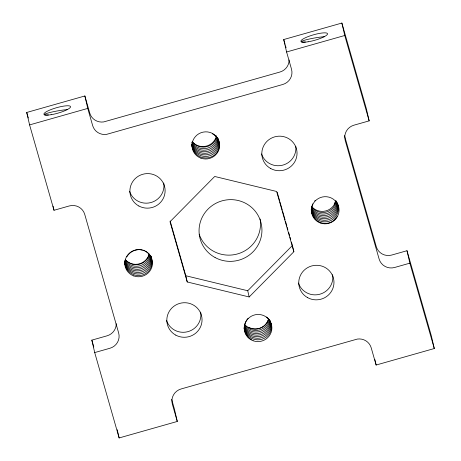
<?xml version="1.0" encoding="UTF-8"?>
<svg xmlns="http://www.w3.org/2000/svg" width="461" height="461" viewBox="0 0 461 461"><rect width="100%" height="100%" fill="white"/><g stroke="black" fill="none" stroke-linecap="round" stroke-linejoin="round"><path stroke-width="0.69" d="M249.165 296.965L293.859 251.718L276.629 191.476L214.705 176.477L170.011 221.724L187.247 281.971L249.165 296.965L247.73 290.747L292.424 245.5L291.433 242.037M171.653 399.382L174.408 409.011L177.283 421.452L119.128 437.95L94.707 352.573L109.931 348.257A12.597 12.332 -13 0 0 118.656 332.963L84.738 214.388A12.597 12.332 -13 0 0 69.231 205.963L54.006 210.285L29.59 124.908L26.715 112.467L84.87 95.969L89.786 113.164A12.597 12.332 -13 0 0 103.685 121.929L279.913 72.037A12.597 12.332 -13 0 0 289.105 59.93M84.87 95.969L87.746 108.41L92.661 125.605A12.597 12.332 -13 0 0 106.554 134.37L282.789 84.478A12.597 12.332 -13 0 0 291.508 69.185L286.592 51.989L283.717 39.548L341.872 23.05L366.293 108.427L369.163 120.868L353.939 125.185A12.597 12.332 -13 0 0 345.214 140.478L379.132 259.059A12.597 12.332 -13 0 0 394.639 267.478L409.864 263.156L406.994 250.715L391.769 255.037A12.597 12.332 -13 0 1 376.262 246.612L344.511 135.62M29.59 124.908L87.746 108.41M286.592 51.989L344.747 35.491L341.872 23.05M94.707 352.573L91.837 340.132L107.061 335.815A12.597 12.332 -13 0 0 116.247 323.703M177.283 421.452L172.362 404.257A12.597 12.332 -13 0 1 181.087 388.963L357.315 339.071A12.597 12.332 -13 0 1 371.214 347.836L376.13 365.031L434.285 348.533L431.41 336.092L406.994 250.715M170.161 221.044L185.806 275.747L247.73 290.747M344.747 35.491L369.163 120.868M409.864 263.156L434.285 348.533M283.717 39.548L285.094 44.365M285.492 45.737L286.079 47.8M277.17 192.179L279.55 200.489M279.942 201.872L282.322 210.181M282.72 211.564L285.094 219.874M285.492 221.263L286.875 226.109M287.272 227.492L287.866 229.572M288.661 232.338L289.652 235.802M290.044 237.19L290.637 239.265M26.715 112.467L28.294 117.976M91.837 340.132L93.808 347.018M374.851 359.499L376.13 365.031M292.424 245.5L293.859 251.718M185.806 275.747L187.247 281.971M117.215 429.658L119.128 437.95M53.05 206.136L54.006 210.285M260.096 218.958A31.486 30.829 -13 0 1 236.545 254.19A31.486 30.829 -13 0 1 199.169 234.148M149.082 254.363A13.853 13.565 -13 0 1 125.432 259.866M268.486 319.196A13.853 13.565 -13 0 1 244.837 324.7M335.867 200.598A13.853 13.565 -13 0 1 312.011 206.926M216.468 135.759A13.853 13.565 -13 0 1 192.606 142.092M295.766 146.183A17.633 17.264 -13 0 1 282.074 165.315A17.633 17.264 -13 0 1 261.514 153.893M332.606 274.664A17.633 17.264 -13 0 1 319.329 294.36A17.633 17.264 -13 0 1 298.446 283.014M200.673 312.097A17.633 17.264 -13 0 1 187.397 331.793A17.633 17.264 -13 0 1 166.519 320.447M163.741 182.971A17.633 17.264 -13 0 1 150.465 202.667A17.633 17.264 -13 0 1 129.581 191.327M192.3 143.901A13.697 13.571 -57.9 0 0 197.21 148.505A13.697 12.977 4.5 0 0 217.598 137.487M217.108 137.557A13.697 12.977 4.5 0 1 196.847 146.95A13.697 13.571 -57.9 0 1 191.937 142.345M216.607 136.808A13.697 12.977 4.5 0 1 196.49 145.394M196.49 145.394A13.697 13.571 -57.9 0 1 192.577 142.167M217.955 139.043A13.697 12.977 4.5 0 1 197.567 150.061A13.697 13.571 -57.9 0 1 192.225 144.725M191.73 144.547A13.697 13.571 -57.9 0 0 198.645 154.723A13.697 12.977 4.5 0 0 214.29 153.352A13.697 12.977 4.5 0 0 218.128 138.917M191.857 144.737A13.697 13.571 -57.9 0 0 197.925 151.617A13.697 12.977 4.5 0 0 212.21 151.214A13.697 12.977 4.5 0 0 218.226 138.968A13.697 12.977 4.5 0 1 213.264 152.303A13.697 12.977 4.5 0 1 198.282 153.173A13.697 13.571 -57.9 0 1 191.69 144.668M212.463 133.776A13.697 12.977 4.5 0 1 217.627 151.485A13.697 12.977 4.5 0 1 199.002 156.279A13.697 13.571 -57.9 0 1 191.978 144.391M192.007 143.532A13.697 13.571 -57.9 0 1 192.22 141.827M311.388 207.536A13.697 13.542 32 0 0 334.87 207.329A13.697 13.006 -32.8 0 0 336.593 201.768M336.997 202.494A13.697 13.006 -32.8 0 1 335.228 208.885A13.697 13.542 32 0 1 311.319 208.343M336.144 201.036A13.697 13.006 -32.8 0 1 334.513 205.779A13.697 13.542 32 0 1 311.503 206.695M311.682 209.899A13.697 13.542 32 0 0 335.591 210.441A13.697 13.006 -32.8 0 0 337.343 203.22M335.441 201.117A13.697 13.006 -32.8 0 1 334.156 204.223M311.175 209.824A13.697 13.542 32 0 0 336.305 213.552A13.697 13.006 -32.8 0 0 337.481 203.105M337.245 203.14A13.697 13.006 -32.8 0 1 336.668 215.108A13.697 13.542 32 0 1 311.233 209.703M314.707 200.979A13.697 13.006 -32.8 0 1 315.278 200.345M337.515 203.145A13.697 13.006 -32.8 0 1 335.948 211.997A13.697 13.542 32 0 1 311.325 209.899M337.026 216.658A13.697 13.542 32 0 1 312.206 205.387M312.5 204.592A13.697 13.542 32 0 1 312.846 203.82M270.002 320.873A13.697 12.977 4.5 0 1 249.614 331.891A13.697 13.571 -57.9 0 1 244.272 326.555M269.161 319.387A13.697 12.977 4.5 0 1 248.9 328.779A13.697 13.571 -57.9 0 1 244.468 324.878M269.61 320.13A13.697 12.977 4.5 0 1 249.257 330.335A13.697 13.571 -57.9 0 1 244.347 325.731M268.659 318.632A13.697 12.977 4.5 0 1 248.537 327.224M244.244 327.35A13.697 13.571 -57.9 0 0 249.977 333.441A13.697 12.977 4.5 0 0 264.257 333.044A13.697 12.977 4.5 0 0 270.273 320.798M266.614 317.018A13.697 12.977 4.5 0 1 268.988 334.34A13.697 12.977 4.5 0 1 251.049 338.109A13.697 13.571 -57.9 0 1 244.134 327.927M244.1 328.053A13.697 13.571 -57.9 0 0 250.692 336.553A13.697 12.977 4.5 0 0 266.014 335.441A13.697 12.977 4.5 0 0 270.457 321.519A13.697 12.977 4.5 0 1 264.971 334.369A13.697 12.977 4.5 0 1 250.335 335.003A13.697 13.571 -57.9 0 1 244.267 328.123M251.412 339.665A13.697 13.571 -57.9 0 1 246.07 321.179M246.502 320.435A13.697 13.571 -57.9 0 1 248.07 318.39M124.925 262.055A13.697 13.542 32 0 0 148.834 262.597A13.697 13.006 -32.8 0 0 150.603 256.207M124.994 261.249A13.697 13.542 32 0 0 148.477 261.041A13.697 13.006 -32.8 0 0 150.2 255.48M125.271 259.537A13.697 13.542 32 0 0 147.756 257.935A13.697 13.006 -32.8 0 0 149.243 254.017M125.11 260.407A13.697 13.542 32 0 0 148.119 259.485A13.697 13.006 -32.8 0 0 149.75 254.749M124.781 260.863A13.697 13.542 32 0 0 150.274 268.821A13.697 13.006 -32.8 0 0 147.952 252.939M124.781 263.536A13.697 13.542 32 0 0 149.911 267.265A13.697 13.006 -32.8 0 0 150.816 256.051M124.902 262.845A13.697 13.542 32 0 0 149.197 264.153A13.697 13.006 -32.8 0 0 150.88 256.114M124.931 263.611A13.697 13.542 32 0 0 149.554 265.709A13.697 13.006 -32.8 0 0 151.122 256.858M126.844 256.777A13.697 13.006 -32.8 0 1 142.126 249.943M142.933 250.15A13.697 13.006 -32.8 0 1 144.5 250.715M145.25 251.066A13.697 13.006 -32.8 0 1 147.324 252.409M305.447 42.037A13.697 1.4 -10 0 1 305.032 40.101A13.697 1.4 -10 0 1 324.077 36.713A13.697 4.091 -22.1 0 1 324.671 36.69M48.445 114.956A13.697 1.4 -10 0 1 48.03 113.02A13.697 1.4 -10 0 1 67.076 109.632A13.697 4.091 -22.1 0 1 67.669 109.609M138.87 206.015A17.633 17.264 -13 0 0 165.119 190.526A17.633 17.264 -13 0 0 138.531 176.085A17.633 17.264 -13 0 0 138.87 206.015M270.797 168.588A17.633 17.264 -13 0 0 297.045 153.092A17.633 17.264 -13 0 0 270.457 138.657A17.633 17.264 -13 0 0 270.797 168.588M307.729 297.708A17.633 17.264 -13 0 0 333.977 282.213A17.633 17.264 -13 0 0 307.389 267.778A17.633 17.264 -13 0 0 307.729 297.708M175.802 335.141A17.633 17.264 -13 0 0 202.051 319.646A17.633 17.264 -13 0 0 175.462 305.211A17.633 17.264 -13 0 0 175.802 335.141M133.742 275.932A13.853 13.565 -13 0 0 152.309 260.886A13.853 13.565 -13 0 0 129.893 252.749A13.853 13.565 -13 0 0 133.742 275.932M253.147 340.765A13.853 13.565 -13 0 0 271.708 325.72A13.853 13.565 -13 0 0 249.297 317.589A13.853 13.565 -13 0 0 253.147 340.765M320.32 222.997A13.853 13.565 -13 0 0 338.881 207.951A13.853 13.565 -13 0 0 316.471 199.815A13.853 13.565 -13 0 0 320.32 222.997M200.915 158.158A13.853 13.565 -13 0 0 219.482 143.112A13.853 13.565 -13 0 0 197.066 134.981A13.853 13.565 -13 0 0 200.915 158.158M51.113 114.703A13.853 2.806 -16 0 0 70.556 106.658A13.853 2.806 -16 0 0 50.019 109.96A13.853 2.806 -16 0 0 51.113 114.703M308.115 41.784A13.853 2.806 -16 0 0 327.558 33.739A13.853 2.806 -16 0 0 307.02 37.041A13.853 2.806 -16 0 0 308.115 41.784M215.08 257.538A31.486 30.829 -13 0 0 261.952 229.872A31.486 30.829 -13 0 0 214.469 204.09A31.486 30.829 -13 0 0 215.08 257.538"/></g></svg>
